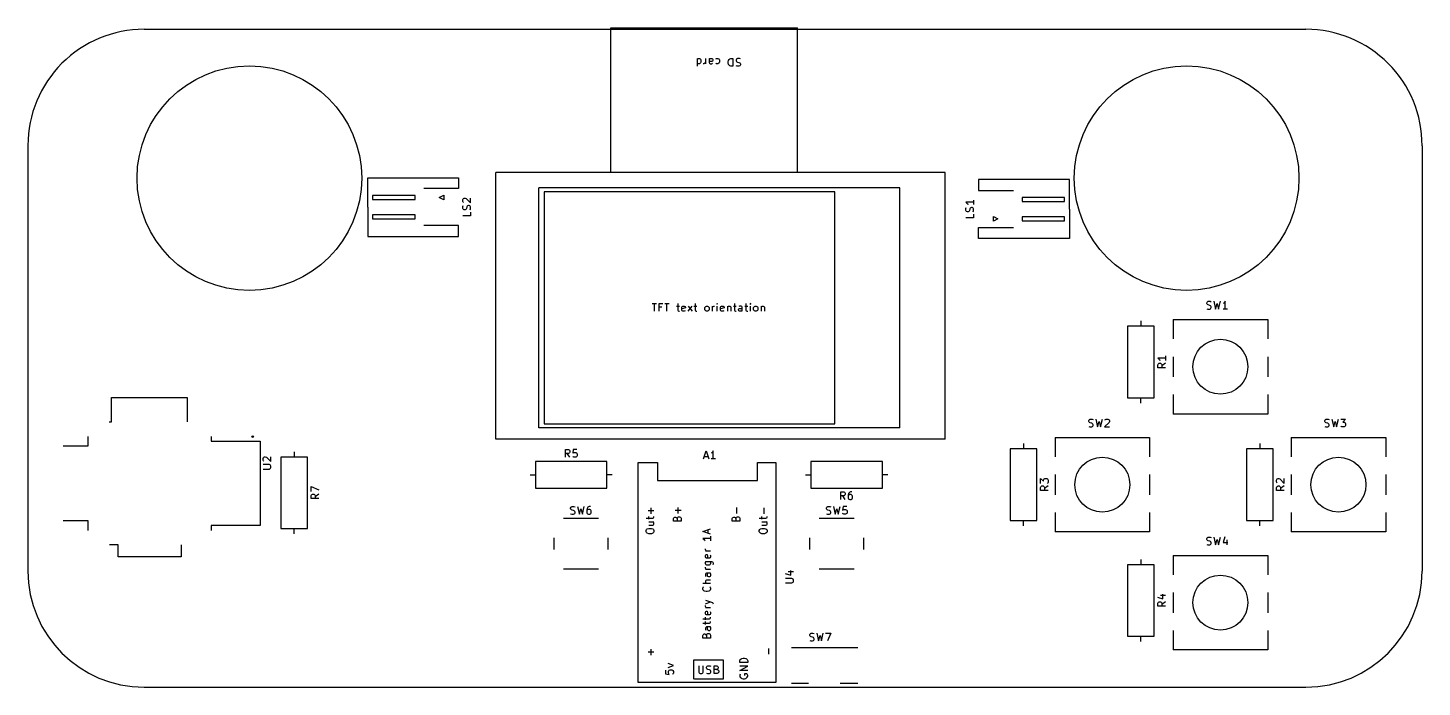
# Model space of a CAD drawing. Extents: x 62 to 242, y -142 to -57.
import ezdxf

# ---------------------------------------------------------------- set-up
doc = ezdxf.new("R2010")
doc.units = 0
doc.layers.add('BLACK', color=7, linetype='CONTINUOUS')

msp = doc.modelspace()

# ---------------------------------------------------------------- linework, layer by layer
at = {"layer": 'BLACK', "linetype": 'CONTINUOUS'}
for p, q in [((77.399975, -57.24), (227.399985, -57.24)), ((137.647, -57.052), (161.777, -57.052)), ((137.647, -75.72), (137.647, -57.052)), ((161.777, -75.72), (161.777, -57.052)), ((148.823094, -61.01518), (148.823094, -62.01518)), ((148.823094, -61.0628), (148.918332, -61.01518)), ((148.918332, -61.01518), (149.108808, -61.01518)), ((149.108808, -61.01518), (149.204046, -61.0628)), ((149.204046, -61.0628), (149.251665, -61.110419)), ((149.251665, -61.110419), (149.299284, -61.205657)), ((149.870713, -61.01518), (149.870713, -61.681847)), ((150.346904, -61.01518), (150.346904, -61.53899)), ((150.346904, -61.0628), (150.442142, -61.01518)), ((150.442142, -61.01518), (150.680237, -61.01518)), ((150.680237, -61.01518), (150.775475, -61.0628)), ((150.775475, -61.0628), (150.823094, -61.158038)), ((150.823094, -61.158038), (150.823094, -61.253276)), ((151.204047, -61.0628), (151.299285, -61.01518)), ((151.299285, -61.01518), (151.489761, -61.01518)), ((151.489761, -61.01518), (151.584999, -61.0628)), ((151.584999, -61.0628), (151.632618, -61.110419)), ((151.632618, -61.110419), (151.680237, -61.205657)), ((152.870714, -61.253276), (152.918333, -61.158038)), ((152.918333, -61.158038), (153.013571, -61.0628)), ((153.013571, -61.0628), (153.156428, -61.01518)), ((153.156428, -61.01518), (153.394523, -61.01518)), ((153.394523, -61.01518), (153.394523, -62.01518)), ((153.870714, -61.110419), (153.823095, -61.205657)), ((153.918333, -61.0628), (153.870714, -61.110419)), ((154.013571, -61.01518), (153.918333, -61.0628)), ((154.251666, -61.01518), (154.013571, -61.01518)), ((154.394523, -61.0628), (154.251666, -61.01518)), ((148.918332, -61.681847), (148.823094, -61.634228)), ((149.108808, -61.681847), (148.918332, -61.681847)), ((149.204046, -61.634228), (149.108808, -61.681847)), ((149.251665, -61.586609), (149.204046, -61.634228)), ((149.299284, -61.491371), (149.251665, -61.586609)), ((149.299284, -61.205657), (149.299284, -61.491371)), ((149.680237, -61.681847), (149.584999, -61.681847)), ((149.775475, -61.634228), (149.680237, -61.681847)), ((149.823094, -61.586609), (149.775475, -61.634228)), ((149.870713, -61.491371), (149.823094, -61.586609)), ((150.442142, -61.396133), (150.346904, -61.443752)), ((150.346904, -61.53899), (150.394523, -61.634228)), ((150.394523, -61.634228), (150.489761, -61.681847)), ((150.680237, -61.396133), (150.442142, -61.396133)), ((150.489761, -61.681847), (150.680237, -61.681847)), ((150.775475, -61.348514), (150.680237, -61.396133)), ((150.680237, -61.681847), (150.775475, -61.634228)), ((150.823094, -61.253276), (150.775475, -61.348514)), ((151.299285, -61.681847), (151.204047, -61.634228)), ((151.489761, -61.681847), (151.299285, -61.681847)), ((151.584999, -61.634228), (151.489761, -61.681847)), ((151.632618, -61.586609), (151.584999, -61.634228)), ((151.680237, -61.491371), (151.632618, -61.586609)), ((151.680237, -61.205657), (151.680237, -61.491371)), ((152.823095, -61.443752), (152.870714, -61.253276)), ((152.823095, -61.586609), (152.823095, -61.443752)), ((152.870714, -61.777085), (152.823095, -61.586609)), ((152.918333, -61.872323), (152.870714, -61.777085)), ((153.013571, -61.967561), (152.918333, -61.872323)), ((153.156428, -62.01518), (153.013571, -61.967561)), ((153.394523, -62.01518), (153.156428, -62.01518)), ((153.823095, -61.205657), (153.823095, -61.300895)), ((153.823095, -61.300895), (153.870714, -61.396133)), ((153.965952, -62.01518), (153.823095, -61.967561)), ((153.870714, -61.396133), (153.918333, -61.443752)), ((153.918333, -61.443752), (154.013571, -61.491371)), ((154.204047, -62.01518), (153.965952, -62.01518)), ((154.013571, -61.491371), (154.204047, -61.53899)), ((154.204047, -61.53899), (154.299285, -61.586609)), ((154.299285, -61.967561), (154.204047, -62.01518)), ((154.299285, -61.586609), (154.346904, -61.634228)), ((154.346904, -61.919942), (154.299285, -61.967561)), ((154.346904, -61.634228), (154.394523, -61.729466)), ((154.394523, -61.824704), (154.346904, -61.919942)), ((154.394523, -61.729466), (154.394523, -61.824704)), ((62.399973, -72.240003), (62.399973, -127.239998)), ((242.399973, -72.277582), (242.399973, -127.240053)), ((106.285, -76.41), (118.005, -76.41)), ((106.285, -80.22), (106.285, -76.41)), ((118.005, -76.41), (118.005, -77.83)), ((122.815, -110.22), (122.815, -75.72)), ((180.815, -75.72), (122.815, -75.72)), ((180.815, -110.22), (180.815, -75.72)), ((185.135, -76.66), (185.135, -78.08)), ((196.855, -76.66), (185.135, -76.66)), ((196.855, -80.47), (196.855, -76.66)), ((106.895, -78.72), (106.895, -79.22)), ((112.395, -78.72), (106.895, -78.72)), ((112.395, -79.22), (112.395, -78.72)), ((118.005, -77.83), (113.505, -77.83)), ((115.495, -78.97), (116.095, -78.67)), ((116.095, -79.27), (115.495, -78.97)), ((116.095, -78.67), (116.095, -79.27)), ((118.549819, -79.243809), (118.597438, -79.148571)), ((118.597438, -79.148571), (118.645057, -79.100952)), ((118.645057, -79.100952), (118.740295, -79.053333)), ((118.740295, -79.053333), (118.835533, -79.053333)), ((118.835533, -79.053333), (118.97839, -79.100952)), ((118.97839, -79.100952), (119.549819, -79.67238)), ((119.549819, -79.67238), (119.549819, -79.053333)), ((128.365, -108.72), (128.365, -77.72)), ((174.965, -77.72), (128.365, -77.72)), ((129.065, -78.22), (129.065, -108.22)), ((166.565, -78.22), (129.065, -78.22)), ((166.565, -108.22), (166.565, -78.22)), ((174.965, -108.72), (174.965, -77.72)), ((185.135, -78.08), (189.635, -78.08)), ((190.745, -78.97), (190.745, -79.47)), ((196.245, -78.97), (190.745, -78.97)), ((196.245, -79.47), (196.245, -78.97)), ((106.285, -80.22), (106.285, -84.03)), ((106.895, -79.22), (112.395, -79.22)), ((118.549819, -79.481904), (118.549819, -79.243809)), ((118.597438, -79.577142), (118.549819, -79.481904)), ((118.549819, -80.148571), (118.597438, -80.005714)), ((118.549819, -80.386666), (118.549819, -80.148571)), ((118.597438, -80.481904), (118.549819, -80.386666)), ((118.645057, -79.624761), (118.597438, -79.577142)), ((118.645057, -80.529523), (118.597438, -80.481904)), ((118.740295, -80.577142), (118.645057, -80.529523)), ((118.835533, -80.577142), (118.740295, -80.577142)), ((118.930771, -80.529523), (118.835533, -80.577142)), ((118.97839, -80.481904), (118.930771, -80.529523)), ((119.026009, -80.386666), (118.97839, -80.481904)), ((119.073628, -80.19619), (119.026009, -80.386666)), ((119.121247, -80.100952), (119.073628, -80.19619)), ((119.168866, -80.053333), (119.121247, -80.100952)), ((119.264104, -80.005714), (119.168866, -80.053333)), ((119.359342, -80.005714), (119.264104, -80.005714)), ((119.45458, -80.053333), (119.359342, -80.005714)), ((119.5022, -80.100952), (119.45458, -80.053333)), ((119.549819, -80.19619), (119.5022, -80.100952)), ((119.5022, -80.577142), (119.549819, -80.434285)), ((119.549819, -80.434285), (119.549819, -80.19619)), ((119.549819, -80.862857), (119.549819, -81.339047)), ((184.499819, -79.589047), (183.499819, -79.589047)), ((183.499819, -79.589047), (183.642676, -79.684285)), ((183.499819, -80.398571), (183.547438, -80.255714)), ((183.499819, -80.636666), (183.499819, -80.398571)), ((183.547438, -80.731904), (183.499819, -80.636666)), ((183.595057, -80.779523), (183.547438, -80.731904)), ((183.690295, -80.827142), (183.595057, -80.779523)), ((183.642676, -79.684285), (183.737914, -79.779523)), ((183.785533, -80.827142), (183.690295, -80.827142)), ((183.737914, -79.779523), (183.785533, -79.874761)), ((183.880771, -80.779523), (183.785533, -80.827142)), ((183.92839, -80.731904), (183.880771, -80.779523)), ((183.976009, -80.636666), (183.92839, -80.731904)), ((184.023628, -80.44619), (183.976009, -80.636666)), ((184.071247, -80.350952), (184.023628, -80.44619)), ((184.118866, -80.303333), (184.071247, -80.350952)), ((184.214104, -80.255714), (184.118866, -80.303333)), ((184.309342, -80.255714), (184.214104, -80.255714)), ((184.40458, -80.303333), (184.309342, -80.255714)), ((184.4522, -80.350952), (184.40458, -80.303333)), ((184.499819, -80.44619), (184.4522, -80.350952)), ((184.4522, -80.827142), (184.499819, -80.684285)), ((184.499819, -79.303333), (184.499819, -79.874761)), ((184.499819, -80.684285), (184.499819, -80.44619)), ((190.745, -79.47), (196.245, -79.47)), ((196.855, -80.47), (196.855, -84.28)), ((106.895, -81.22), (106.895, -81.72)), ((112.395, -81.22), (106.895, -81.22)), ((106.895, -81.72), (112.395, -81.72)), ((112.395, -81.72), (112.395, -81.22)), ((118.005, -82.61), (113.505, -82.61)), ((118.005, -84.03), (118.005, -82.61)), ((119.549819, -81.339047), (118.549819, -81.339047)), ((184.499819, -81.589047), (183.499819, -81.589047)), ((184.499819, -81.112857), (184.499819, -81.589047)), ((187.045, -81.42), (187.645, -81.72)), ((187.045, -82.02), (187.045, -81.42)), ((187.645, -81.72), (187.045, -82.02)), ((190.745, -81.47), (190.745, -81.97)), ((196.245, -81.47), (190.745, -81.47)), ((190.745, -81.97), (196.245, -81.97)), ((196.245, -81.97), (196.245, -81.47)), ((106.285, -84.03), (118.005, -84.03)), ((185.135, -82.86), (189.635, -82.86)), ((185.135, -84.28), (185.135, -82.86)), ((196.855, -84.28), (185.135, -84.28)), ((143.005475, -92.674819), (143.576903, -92.674819)), ((143.291189, -93.674819), (143.291189, -92.674819)), ((143.910237, -93.674819), (143.910237, -92.674819)), ((143.910237, -92.674819), (144.386427, -92.674819)), ((144.24357, -93.151009), (143.910237, -93.151009)), ((144.624523, -92.674819), (145.195951, -92.674819)), ((144.910237, -93.674819), (144.910237, -92.674819)), ((146.148333, -93.008152), (146.529285, -93.008152)), ((146.29119, -92.674819), (146.29119, -93.531961)), ((146.29119, -93.531961), (146.338809, -93.6272)), ((146.815, -93.151009), (146.862619, -93.055771)), ((146.815, -93.531961), (146.815, -93.151009)), ((147.29119, -93.246247), (146.815, -93.341485)), ((146.862619, -93.6272), (146.815, -93.531961)), ((146.862619, -93.055771), (146.957857, -93.008152)), ((146.957857, -93.008152), (147.148333, -93.008152)), ((147.148333, -93.008152), (147.243571, -93.055771)), ((147.243571, -93.055771), (147.29119, -93.151009)), ((147.29119, -93.151009), (147.29119, -93.246247)), ((147.624524, -93.674819), (148.148333, -93.008152)), ((147.624524, -93.008152), (148.148333, -93.674819)), ((148.386429, -93.008152), (148.767381, -93.008152)), ((148.529286, -92.674819), (148.529286, -93.531961)), ((148.529286, -93.531961), (148.576905, -93.6272)), ((149.815001, -93.198628), (149.86262, -93.10339)), ((149.815001, -93.484342), (149.815001, -93.198628)), ((149.86262, -93.57958), (149.815001, -93.484342)), ((149.86262, -93.10339), (149.910239, -93.055771)), ((149.910239, -93.6272), (149.86262, -93.57958)), ((149.910239, -93.055771), (150.005477, -93.008152)), ((150.005477, -93.008152), (150.148334, -93.008152)), ((150.148334, -93.008152), (150.243572, -93.055771)), ((150.243572, -93.055771), (150.291191, -93.10339)), ((150.291191, -93.57958), (150.243572, -93.6272)), ((150.291191, -93.10339), (150.33881, -93.198628)), ((150.33881, -93.484342), (150.291191, -93.57958)), ((150.33881, -93.198628), (150.33881, -93.484342)), ((150.767382, -93.674819), (150.767382, -93.008152)), ((150.767382, -93.198628), (150.815001, -93.10339)), ((150.815001, -93.10339), (150.86262, -93.055771)), ((150.86262, -93.055771), (150.957858, -93.008152)), ((150.957858, -93.008152), (151.053096, -93.008152)), ((151.38643, -92.674819), (151.338811, -92.722438)), ((151.338811, -92.722438), (151.38643, -92.770057)), ((151.434049, -92.722438), (151.38643, -92.674819)), ((151.38643, -92.674819), (151.38643, -92.770057)), ((151.38643, -92.770057), (151.434049, -92.722438)), ((151.38643, -93.674819), (151.38643, -93.008152)), ((151.815001, -93.151009), (151.86262, -93.055771)), ((151.815001, -93.531961), (151.815001, -93.151009)), ((152.291191, -93.246247), (151.815001, -93.341485)), ((151.86262, -93.6272), (151.815001, -93.531961)), ((151.86262, -93.055771), (151.957858, -93.008152)), ((151.957858, -93.008152), (152.148334, -93.008152)), ((152.148334, -93.008152), (152.243572, -93.055771)), ((152.243572, -93.055771), (152.291191, -93.151009)), ((152.291191, -93.151009), (152.291191, -93.246247)), ((152.719763, -93.008152), (152.719763, -93.674819)), ((152.719763, -93.10339), (152.767382, -93.055771)), ((152.767382, -93.055771), (152.86262, -93.008152)), ((152.86262, -93.008152), (153.005477, -93.008152)), ((153.005477, -93.008152), (153.100715, -93.055771)), ((153.100715, -93.055771), (153.148334, -93.151009)), ((153.148334, -93.151009), (153.148334, -93.674819)), ((153.481668, -93.008152), (153.86262, -93.008152)), ((153.624525, -92.674819), (153.624525, -93.531961)), ((153.624525, -93.531961), (153.672144, -93.6272)), ((154.148335, -93.436723), (154.195954, -93.341485)), ((154.148335, -93.531961), (154.148335, -93.436723)), ((154.195954, -93.6272), (154.148335, -93.531961)), ((154.291192, -93.008152), (154.195954, -93.055771)), ((154.195954, -93.341485), (154.291192, -93.293866)), ((154.481668, -93.008152), (154.291192, -93.008152)), ((154.291192, -93.293866), (154.529287, -93.293866)), ((154.576906, -93.055771), (154.481668, -93.008152)), ((154.529287, -93.293866), (154.624525, -93.246247)), ((154.624525, -93.151009), (154.576906, -93.055771)), ((154.624525, -93.674819), (154.624525, -93.151009)), ((154.957859, -93.008152), (155.338811, -93.008152)), ((155.100716, -92.674819), (155.100716, -93.531961)), ((155.100716, -93.531961), (155.148335, -93.6272)), ((155.672145, -92.674819), (155.624526, -92.722438)), ((155.624526, -92.722438), (155.672145, -92.770057)), ((155.719764, -92.722438), (155.672145, -92.674819)), ((155.672145, -92.674819), (155.672145, -92.770057)), ((155.672145, -92.770057), (155.719764, -92.722438)), ((155.672145, -93.674819), (155.672145, -93.008152)), ((156.100716, -93.198628), (156.148335, -93.10339)), ((156.100716, -93.484342), (156.100716, -93.198628)), ((156.148335, -93.57958), (156.100716, -93.484342)), ((156.148335, -93.10339), (156.195954, -93.055771)), ((156.195954, -93.6272), (156.148335, -93.57958)), ((156.195954, -93.055771), (156.291192, -93.008152)), ((156.291192, -93.008152), (156.434049, -93.008152)), ((156.434049, -93.008152), (156.529287, -93.055771)), ((156.529287, -93.055771), (156.576906, -93.10339)), ((156.576906, -93.57958), (156.529287, -93.6272)), ((156.576906, -93.10339), (156.624525, -93.198628)), ((156.624525, -93.484342), (156.576906, -93.57958)), ((156.624525, -93.198628), (156.624525, -93.484342)), ((157.053097, -93.008152), (157.053097, -93.674819)), ((157.053097, -93.10339), (157.100716, -93.055771)), ((157.100716, -93.055771), (157.195954, -93.008152)), ((157.195954, -93.008152), (157.338811, -93.008152)), ((157.338811, -93.008152), (157.434049, -93.055771)), ((157.434049, -93.055771), (157.481668, -93.151009)), ((157.481668, -93.151009), (157.481668, -93.674819)), ((214.601667, -92.575295), (214.649286, -92.480057)), ((214.601667, -92.670533), (214.601667, -92.575295)), ((214.649286, -92.765771), (214.601667, -92.670533)), ((214.601667, -93.3372), (214.744524, -93.384819)), ((214.649286, -92.480057), (214.696905, -92.432438)), ((214.696905, -92.81339), (214.649286, -92.765771)), ((214.696905, -92.432438), (214.792143, -92.384819)), ((214.792143, -92.861009), (214.696905, -92.81339)), ((214.744524, -93.384819), (214.982619, -93.384819)), ((214.792143, -92.384819), (215.030238, -92.384819)), ((214.982619, -92.908628), (214.792143, -92.861009)), ((215.077857, -92.956247), (214.982619, -92.908628)), ((214.982619, -93.384819), (215.077857, -93.3372)), ((215.030238, -92.384819), (215.173095, -92.432438)), ((215.125476, -93.003866), (215.077857, -92.956247)), ((215.077857, -93.3372), (215.125476, -93.28958)), ((215.173095, -93.099104), (215.125476, -93.003866)), ((215.125476, -93.28958), (215.173095, -93.194342)), ((215.173095, -93.194342), (215.173095, -93.099104)), ((215.506429, -92.384819), (215.744524, -93.384819)), ((215.744524, -93.384819), (215.935, -92.670533)), ((215.935, -92.670533), (216.125476, -93.384819)), ((216.125476, -93.384819), (216.363572, -92.384819)), ((216.792143, -92.622914), (216.696905, -92.670533)), ((217.268333, -93.384819), (216.696905, -93.384819)), ((216.887381, -92.527676), (216.792143, -92.622914)), ((216.982619, -92.384819), (216.887381, -92.527676)), ((216.982619, -93.384819), (216.982619, -92.384819)), ((146.338809, -93.6272), (146.434047, -93.674819)), ((146.434047, -93.674819), (146.529285, -93.674819)), ((146.957857, -93.674819), (146.862619, -93.6272)), ((147.148333, -93.674819), (146.957857, -93.674819)), ((147.243571, -93.6272), (147.148333, -93.674819)), ((148.576905, -93.6272), (148.672143, -93.674819)), ((148.672143, -93.674819), (148.767381, -93.674819)), ((150.005477, -93.674819), (149.910239, -93.6272)), ((150.148334, -93.674819), (150.005477, -93.674819)), ((150.243572, -93.6272), (150.148334, -93.674819)), ((151.957858, -93.674819), (151.86262, -93.6272)), ((152.148334, -93.674819), (151.957858, -93.674819)), ((152.243572, -93.6272), (152.148334, -93.674819)), ((153.672144, -93.6272), (153.767382, -93.674819)), ((153.767382, -93.674819), (153.86262, -93.674819)), ((154.291192, -93.674819), (154.195954, -93.6272)), ((154.529287, -93.674819), (154.291192, -93.674819)), ((154.624525, -93.6272), (154.529287, -93.674819)), ((155.148335, -93.6272), (155.243573, -93.674819)), ((155.243573, -93.674819), (155.338811, -93.674819)), ((156.291192, -93.674819), (156.195954, -93.6272)), ((156.434049, -93.674819), (156.291192, -93.674819)), ((156.529287, -93.6272), (156.434049, -93.674819)), ((206.095, -94.92), (206.095, -95.61)), ((210.245, -94.73), (210.245, -97.24)), ((210.245, -94.73), (222.465, -94.73)), ((222.465, -94.73), (222.465, -97.24)), ((204.375, -95.61), (204.375, -104.85)), ((207.815, -95.61), (204.375, -95.61)), ((207.815, -104.85), (207.815, -95.61)), ((209.269819, -99.729999), (208.269819, -99.729999)), ((208.269819, -99.729999), (208.412676, -99.825237)), ((208.269819, -100.587142), (208.317438, -100.491904)), ((208.269819, -100.968094), (208.269819, -100.587142)), ((208.317438, -100.491904), (208.365057, -100.444285)), ((208.365057, -100.444285), (208.460295, -100.396666)), ((208.412676, -99.825237), (208.507914, -99.920475)), ((208.460295, -100.396666), (208.603152, -100.396666)), ((208.507914, -99.920475), (208.555533, -100.015713)), ((208.603152, -100.396666), (208.69839, -100.444285)), ((208.69839, -100.444285), (208.746009, -100.491904)), ((208.746009, -100.491904), (208.793628, -100.587142)), ((209.269819, -100.396666), (208.793628, -100.729999)), ((208.793628, -100.587142), (208.793628, -100.968094)), ((209.269819, -99.444285), (209.269819, -100.015713)), ((210.245, -99.54), (210.245, -102.14)), ((222.465, -99.54), (222.465, -102.14)), ((209.269819, -100.968094), (208.269819, -100.968094)), ((73.175, -104.82), (82.975, -104.82)), ((73.175, -107.97), (73.175, -104.82)), ((82.975, -104.82), (82.975, -107.97)), ((204.375, -104.85), (207.815, -104.85)), ((206.095, -105.54), (206.095, -104.85)), ((210.245, -104.44), (210.245, -106.95)), ((222.465, -104.44), (222.465, -106.95)), ((72.905, -107.97), (73.175, -107.97)), ((199.361667, -107.815295), (199.409286, -107.720057)), ((199.361667, -107.910533), (199.361667, -107.815295)), ((199.409286, -108.005771), (199.361667, -107.910533)), ((199.409286, -107.720057), (199.456905, -107.672438)), ((199.456905, -107.672438), (199.552143, -107.624819)), ((199.552143, -107.624819), (199.790238, -107.624819)), ((199.790238, -107.624819), (199.933095, -107.672438)), ((200.266429, -107.624819), (200.504524, -108.624819)), ((200.504524, -108.624819), (200.695, -107.910533)), ((200.695, -107.910533), (200.885476, -108.624819)), ((200.885476, -108.624819), (201.123572, -107.624819)), ((201.456905, -107.720057), (201.504524, -107.672438)), ((201.504524, -107.672438), (201.599762, -107.624819)), ((201.599762, -107.624819), (201.837857, -107.624819)), ((201.837857, -107.624819), (201.933095, -107.672438)), ((201.933095, -107.672438), (201.980714, -107.720057)), ((201.980714, -107.720057), (202.028333, -107.815295)), ((202.028333, -107.910533), (201.980714, -108.05339)), ((202.028333, -107.815295), (202.028333, -107.910533)), ((222.465, -106.95), (210.245, -106.95)), ((229.841667, -107.815295), (229.889286, -107.720057)), ((229.841667, -107.910533), (229.841667, -107.815295)), ((229.889286, -108.005771), (229.841667, -107.910533)), ((229.889286, -107.720057), (229.936905, -107.672438)), ((229.936905, -107.672438), (230.032143, -107.624819)), ((230.032143, -107.624819), (230.270238, -107.624819)), ((230.270238, -107.624819), (230.413095, -107.672438)), ((230.746429, -107.624819), (230.984524, -108.624819)), ((230.984524, -108.624819), (231.175, -107.910533)), ((231.175, -107.910533), (231.365476, -108.624819)), ((231.365476, -108.624819), (231.603572, -107.624819)), ((231.889286, -107.624819), (232.508333, -107.624819)), ((232.508333, -107.624819), (232.175, -108.005771)), ((174.965, -108.72), (128.365, -108.72)), ((129.065, -108.22), (166.565, -108.22)), ((199.361667, -108.5772), (199.504524, -108.624819)), ((199.456905, -108.05339), (199.409286, -108.005771)), ((199.552143, -108.101009), (199.456905, -108.05339)), ((199.504524, -108.624819), (199.742619, -108.624819)), ((199.742619, -108.148628), (199.552143, -108.101009)), ((199.837857, -108.196247), (199.742619, -108.148628)), ((199.742619, -108.624819), (199.837857, -108.5772)), ((199.885476, -108.243866), (199.837857, -108.196247)), ((199.837857, -108.5772), (199.885476, -108.52958)), ((199.933095, -108.339104), (199.885476, -108.243866)), ((199.885476, -108.52958), (199.933095, -108.434342)), ((199.933095, -108.434342), (199.933095, -108.339104)), ((201.980714, -108.05339), (201.409286, -108.624819)), ((201.409286, -108.624819), (202.028333, -108.624819)), ((229.841667, -108.5772), (229.984524, -108.624819)), ((229.936905, -108.05339), (229.889286, -108.005771)), ((230.032143, -108.101009), (229.936905, -108.05339)), ((229.984524, -108.624819), (230.222619, -108.624819)), ((230.222619, -108.148628), (230.032143, -108.101009)), ((230.317857, -108.196247), (230.222619, -108.148628)), ((230.222619, -108.624819), (230.317857, -108.5772)), ((230.365476, -108.243866), (230.317857, -108.196247)), ((230.317857, -108.5772), (230.365476, -108.52958)), ((230.413095, -108.339104), (230.365476, -108.243866)), ((230.365476, -108.52958), (230.413095, -108.434342)), ((230.413095, -108.434342), (230.413095, -108.339104)), ((231.936905, -108.5772), (231.889286, -108.52958)), ((232.032143, -108.624819), (231.936905, -108.5772)), ((232.317857, -108.624819), (232.032143, -108.624819)), ((232.175, -108.005771), (232.317857, -108.005771)), ((232.317857, -108.005771), (232.413095, -108.05339)), ((232.413095, -108.5772), (232.317857, -108.624819)), ((232.413095, -108.05339), (232.460714, -108.101009)), ((232.460714, -108.52958), (232.413095, -108.5772)), ((232.460714, -108.101009), (232.508333, -108.196247)), ((232.508333, -108.434342), (232.460714, -108.52958)), ((232.508333, -108.196247), (232.508333, -108.434342)), ((66.975, -111.07), (70.175, -111.07)), ((70.175, -111.07), (70.175, -109.85)), ((86.075, -109.85), (86.075, -110.47)), ((86.075, -110.47), (92.375, -110.47)), ((92.375, -110.47), (92.375, -121.37)), ((180.815, -110.22), (122.815, -110.22)), ((131.796905, -112.544819), (131.796905, -111.544819)), ((131.796905, -111.544819), (132.177857, -111.544819)), ((132.177857, -111.544819), (132.273095, -111.592438)), ((132.273095, -111.592438), (132.320714, -111.640057)), ((132.796905, -111.544819), (132.749286, -112.021009)), ((133.273095, -111.544819), (132.796905, -111.544819)), ((189.235, -111.46), (189.235, -120.7)), ((192.675, -111.46), (189.235, -111.46)), ((190.955, -110.77), (190.955, -111.46)), ((192.675, -120.7), (192.675, -111.46)), ((195.005, -109.97), (195.005, -112.48)), ((195.005, -109.97), (207.225, -109.97)), ((207.225, -109.97), (207.225, -112.48)), ((219.715, -111.46), (219.715, -120.7)), ((223.155, -111.46), (219.715, -111.46)), ((221.435, -110.77), (221.435, -111.46)), ((223.155, -120.7), (223.155, -111.46)), ((225.485, -109.97), (225.485, -112.48)), ((225.485, -109.97), (237.705, -109.97)), ((237.705, -109.97), (237.705, -112.48)), ((92.764819, -112.675952), (92.812438, -112.580714)), ((92.764819, -112.914047), (92.764819, -112.675952)), ((92.812438, -113.009285), (92.764819, -112.914047)), ((92.812438, -112.580714), (92.860057, -112.533095)), ((92.860057, -113.056904), (92.812438, -113.009285)), ((92.860057, -112.533095), (92.955295, -112.485476)), ((92.955295, -112.485476), (93.050533, -112.485476)), ((93.050533, -112.485476), (93.19339, -112.533095)), ((93.19339, -112.533095), (93.764819, -113.104523)), ((93.764819, -113.104523), (93.764819, -112.485476)), ((95.075, -112.52), (95.075, -121.76)), ((98.515, -112.52), (95.075, -112.52)), ((96.795, -111.83), (96.795, -112.52)), ((98.515, -121.76), (98.515, -112.52)), ((127.915, -113.09), (127.915, -116.53)), ((137.155, -113.09), (127.915, -113.09)), ((132.177857, -112.068628), (131.796905, -112.068628)), ((132.368333, -112.544819), (132.035, -112.068628)), ((132.273095, -112.021009), (132.177857, -112.068628)), ((132.320714, -111.97339), (132.273095, -112.021009)), ((132.320714, -111.640057), (132.368333, -111.735295)), ((132.368333, -111.878152), (132.320714, -111.97339)), ((132.368333, -111.735295), (132.368333, -111.878152)), ((132.749286, -112.021009), (132.796905, -111.97339)), ((132.796905, -112.4972), (132.749286, -112.44958)), ((132.796905, -111.97339), (132.892143, -111.925771)), ((132.892143, -112.544819), (132.796905, -112.4972)), ((132.892143, -111.925771), (133.130238, -111.925771)), ((133.130238, -112.544819), (132.892143, -112.544819)), ((133.130238, -111.925771), (133.225476, -111.97339)), ((133.225476, -112.4972), (133.130238, -112.544819)), ((133.225476, -111.97339), (133.273095, -112.021009)), ((133.273095, -112.44958), (133.225476, -112.4972)), ((133.273095, -112.021009), (133.320714, -112.116247)), ((133.320714, -112.354342), (133.273095, -112.44958)), ((133.320714, -112.116247), (133.320714, -112.354342)), ((137.155, -116.53), (137.155, -113.09)), ((141.175, -113.22), (143.675, -113.22)), ((141.175, -115.32), (141.175, -113.22)), ((143.675, -113.22), (143.675, -115.52)), ((149.642976, -112.724819), (149.976309, -111.724819)), ((149.738214, -112.439104), (150.214404, -112.439104)), ((149.976309, -111.724819), (150.309642, -112.724819)), ((150.690595, -111.962914), (150.595357, -112.010533)), ((151.166785, -112.724819), (150.595357, -112.724819)), ((150.785833, -111.867676), (150.690595, -111.962914)), ((150.881071, -111.724819), (150.785833, -111.867676)), ((150.881071, -112.724819), (150.881071, -111.724819)), ((156.575, -113.22), (156.875, -113.22)), ((156.575, -115.32), (156.575, -113.22)), ((156.875, -113.22), (158.975, -113.22)), ((158.975, -113.22), (158.975, -141.62)), ((163.475, -113.09), (163.475, -116.53)), ((172.715, -113.09), (163.475, -113.09)), ((172.715, -116.53), (172.715, -113.09)), ((93.574342, -113.485476), (92.764819, -113.485476)), ((92.764819, -114.056904), (93.574342, -114.056904)), ((93.66958, -113.533095), (93.574342, -113.485476)), ((93.574342, -114.056904), (93.66958, -114.009285)), ((93.7172, -113.580714), (93.66958, -113.533095)), ((93.66958, -114.009285), (93.7172, -113.961666)), ((93.764819, -113.675952), (93.7172, -113.580714)), ((93.7172, -113.961666), (93.764819, -113.866428)), ((93.764819, -113.866428), (93.764819, -113.675952)), ((127.225, -114.81), (127.915, -114.81)), ((137.845, -114.81), (137.155, -114.81)), ((162.785, -114.81), (163.475, -114.81)), ((173.405, -114.81), (172.715, -114.81)), ((195.005, -114.78), (195.005, -117.38)), ((207.225, -114.78), (207.225, -117.38)), ((225.485, -114.78), (225.485, -117.38)), ((237.705, -114.78), (237.705, -117.38)), ((98.969819, -116.973332), (98.969819, -116.306666)), ((98.969819, -116.306666), (99.969819, -116.735237)), ((127.915, -116.53), (137.155, -116.53)), ((141.175, -141.62), (141.175, -115.32)), ((143.675, -115.52), (156.575, -115.52)), ((156.575, -115.52), (156.575, -115.22)), ((163.475, -116.53), (172.715, -116.53)), ((167.356905, -117.984819), (167.356905, -116.984819)), ((167.356905, -116.984819), (167.737857, -116.984819)), ((167.737857, -116.984819), (167.833095, -117.032438)), ((168.595, -116.984819), (168.499762, -117.032438)), ((168.785476, -116.984819), (168.595, -116.984819)), ((193.129819, -115.913332), (193.129819, -115.294285)), ((193.129819, -115.294285), (193.510771, -115.627618)), ((193.129819, -116.437142), (193.177438, -116.341904)), ((193.129819, -116.818094), (193.129819, -116.437142)), ((194.129819, -116.818094), (193.129819, -116.818094)), ((193.177438, -116.341904), (193.225057, -116.294285)), ((193.225057, -116.294285), (193.320295, -116.246666)), ((193.320295, -116.246666), (193.463152, -116.246666)), ((193.463152, -116.246666), (193.55839, -116.294285)), ((193.510771, -115.484761), (193.55839, -115.389523)), ((193.510771, -115.627618), (193.510771, -115.484761)), ((193.55839, -115.389523), (193.606009, -115.341904)), ((193.55839, -116.294285), (193.606009, -116.341904)), ((193.606009, -115.341904), (193.701247, -115.294285)), ((193.606009, -116.341904), (193.653628, -116.437142)), ((194.129819, -116.246666), (193.653628, -116.579999)), ((193.653628, -116.437142), (193.653628, -116.818094)), ((193.701247, -115.294285), (193.939342, -115.294285)), ((193.939342, -115.294285), (194.03458, -115.341904)), ((194.03458, -115.341904), (194.0822, -115.389523)), ((194.0822, -115.865713), (194.03458, -115.913332)), ((194.0822, -115.389523), (194.129819, -115.484761)), ((194.129819, -115.770475), (194.0822, -115.865713)), ((194.129819, -115.484761), (194.129819, -115.770475)), ((223.609819, -115.484761), (223.657438, -115.389523)), ((223.609819, -115.722856), (223.609819, -115.484761)), ((223.657438, -115.818094), (223.609819, -115.722856)), ((223.609819, -116.437142), (223.657438, -116.341904)), ((223.609819, -116.818094), (223.609819, -116.437142)), ((224.609819, -116.818094), (223.609819, -116.818094)), ((223.657438, -115.389523), (223.705057, -115.341904)), ((223.705057, -115.865713), (223.657438, -115.818094)), ((223.657438, -116.341904), (223.705057, -116.294285)), ((223.705057, -115.341904), (223.800295, -115.294285)), ((223.705057, -116.294285), (223.800295, -116.246666)), ((223.800295, -115.294285), (223.895533, -115.294285)), ((223.800295, -116.246666), (223.943152, -116.246666)), ((223.895533, -115.294285), (224.03839, -115.341904)), ((223.943152, -116.246666), (224.03839, -116.294285)), ((224.03839, -115.341904), (224.609819, -115.913332)), ((224.03839, -116.294285), (224.086009, -116.341904)), ((224.086009, -116.341904), (224.133628, -116.437142)), ((224.609819, -116.246666), (224.133628, -116.579999)), ((224.133628, -116.437142), (224.133628, -116.818094)), ((224.609819, -115.913332), (224.609819, -115.294285)), ((98.969819, -117.497142), (99.017438, -117.401904)), ((98.969819, -117.878094), (98.969819, -117.497142)), ((99.969819, -117.878094), (98.969819, -117.878094)), ((99.017438, -117.401904), (99.065057, -117.354285)), ((99.065057, -117.354285), (99.160295, -117.306666)), ((99.160295, -117.306666), (99.303152, -117.306666)), ((99.303152, -117.306666), (99.39839, -117.354285)), ((99.39839, -117.354285), (99.446009, -117.401904)), ((99.446009, -117.401904), (99.493628, -117.497142)), ((99.969819, -117.306666), (99.493628, -117.639999)), ((99.493628, -117.497142), (99.493628, -117.878094)), ((167.737857, -117.508628), (167.356905, -117.508628)), ((167.928333, -117.984819), (167.595, -117.508628)), ((167.833095, -117.461009), (167.737857, -117.508628)), ((167.833095, -117.032438), (167.880714, -117.080057)), ((167.880714, -117.41339), (167.833095, -117.461009)), ((167.880714, -117.080057), (167.928333, -117.175295)), ((167.928333, -117.318152), (167.880714, -117.41339)), ((167.928333, -117.175295), (167.928333, -117.318152)), ((168.356905, -117.222914), (168.309286, -117.41339)), ((168.309286, -117.41339), (168.309286, -117.794342)), ((168.356905, -117.461009), (168.309286, -117.556247)), ((168.309286, -117.794342), (168.356905, -117.88958)), ((168.452143, -117.080057), (168.356905, -117.222914)), ((168.404524, -117.41339), (168.356905, -117.461009)), ((168.356905, -117.88958), (168.404524, -117.9372)), ((168.499762, -117.365771), (168.404524, -117.41339)), ((168.404524, -117.9372), (168.499762, -117.984819)), ((168.499762, -117.032438), (168.452143, -117.080057)), ((168.690238, -117.365771), (168.499762, -117.365771)), ((168.499762, -117.984819), (168.690238, -117.984819)), ((168.785476, -117.41339), (168.690238, -117.365771)), ((168.690238, -117.984819), (168.785476, -117.9372)), ((168.833095, -117.461009), (168.785476, -117.41339)), ((168.785476, -117.9372), (168.833095, -117.88958)), ((168.880714, -117.556247), (168.833095, -117.461009)), ((168.833095, -117.88958), (168.880714, -117.794342)), ((168.880714, -117.794342), (168.880714, -117.556247)), ((136.055, -120.45), (131.555, -120.45)), ((132.471667, -119.095295), (132.519286, -119.000057)), ((132.471667, -119.190533), (132.471667, -119.095295)), ((132.519286, -119.285771), (132.471667, -119.190533)), ((132.471667, -119.8572), (132.614524, -119.904819)), ((132.519286, -119.000057), (132.566905, -118.952438)), ((132.566905, -119.33339), (132.519286, -119.285771)), ((132.566905, -118.952438), (132.662143, -118.904819)), ((132.662143, -119.381009), (132.566905, -119.33339)), ((132.614524, -119.904819), (132.852619, -119.904819)), ((132.662143, -118.904819), (132.900238, -118.904819)), ((132.852619, -119.428628), (132.662143, -119.381009)), ((132.947857, -119.476247), (132.852619, -119.428628)), ((132.852619, -119.904819), (132.947857, -119.8572)), ((132.900238, -118.904819), (133.043095, -118.952438)), ((132.995476, -119.523866), (132.947857, -119.476247)), ((132.947857, -119.8572), (132.995476, -119.80958)), ((133.043095, -119.619104), (132.995476, -119.523866)), ((132.995476, -119.80958), (133.043095, -119.714342)), ((133.043095, -119.714342), (133.043095, -119.619104)), ((133.376429, -118.904819), (133.614524, -119.904819)), ((133.614524, -119.904819), (133.805, -119.190533)), ((133.805, -119.190533), (133.995476, -119.904819)), ((133.995476, -119.904819), (134.233572, -118.904819)), ((134.614524, -119.142914), (134.566905, -119.33339)), ((134.566905, -119.33339), (134.566905, -119.714342)), ((134.614524, -119.381009), (134.566905, -119.476247)), ((134.566905, -119.714342), (134.614524, -119.80958)), ((134.709762, -119.000057), (134.614524, -119.142914)), ((134.662143, -119.33339), (134.614524, -119.381009)), ((134.614524, -119.80958), (134.662143, -119.8572)), ((134.757381, -119.285771), (134.662143, -119.33339)), ((134.662143, -119.8572), (134.757381, -119.904819)), ((134.757381, -118.952438), (134.709762, -119.000057)), ((134.852619, -118.904819), (134.757381, -118.952438)), ((134.947857, -119.285771), (134.757381, -119.285771)), ((134.757381, -119.904819), (134.947857, -119.904819)), ((135.043095, -118.904819), (134.852619, -118.904819)), ((135.043095, -119.33339), (134.947857, -119.285771)), ((134.947857, -119.904819), (135.043095, -119.8572)), ((135.090714, -119.381009), (135.043095, -119.33339)), ((135.043095, -119.8572), (135.090714, -119.80958)), ((135.138333, -119.476247), (135.090714, -119.381009)), ((135.090714, -119.80958), (135.138333, -119.714342)), ((135.138333, -119.714342), (135.138333, -119.476247)), ((142.229819, -120.410475), (143.086961, -120.410475)), ((143.229819, -119.458094), (142.467914, -119.458094)), ((142.563152, -120.553332), (142.563152, -120.17238)), ((142.848866, -119.839046), (142.848866, -119.077142)), ((143.086961, -120.410475), (143.1822, -120.362856)), ((143.1822, -120.362856), (143.229819, -120.267618)), ((143.229819, -120.267618), (143.229819, -120.17238)), ((145.729819, -120.467618), (145.777438, -120.37238)), ((145.729819, -120.800951), (145.729819, -120.467618)), ((145.777438, -120.37238), (145.825057, -120.324761)), ((145.825057, -120.324761), (145.920295, -120.277142)), ((145.920295, -120.277142), (146.015533, -120.277142)), ((146.729819, -119.419999), (145.967914, -119.419999)), ((146.015533, -120.277142), (146.110771, -120.324761)), ((146.110771, -120.324761), (146.15839, -120.37238)), ((146.15839, -120.37238), (146.206009, -120.467618)), ((146.206009, -120.467618), (146.253628, -120.324761)), ((146.206009, -120.467618), (146.206009, -120.800951)), ((146.253628, -120.324761), (146.301247, -120.277142)), ((146.301247, -120.277142), (146.396485, -120.229523)), ((146.348866, -119.800951), (146.348866, -119.039047)), ((146.396485, -120.229523), (146.539342, -120.229523)), ((146.539342, -120.229523), (146.63458, -120.277142)), ((146.63458, -120.277142), (146.6822, -120.324761)), ((146.6822, -120.324761), (146.729819, -120.419999)), ((146.729819, -120.419999), (146.729819, -120.800951)), ((153.329819, -120.467618), (153.377438, -120.37238)), ((153.329819, -120.800951), (153.329819, -120.467618)), ((153.377438, -120.37238), (153.425057, -120.324761)), ((153.425057, -120.324761), (153.520295, -120.277142)), ((153.520295, -120.277142), (153.615533, -120.277142)), ((153.615533, -120.277142), (153.710771, -120.324761)), ((153.710771, -120.324761), (153.75839, -120.37238)), ((153.75839, -120.37238), (153.806009, -120.467618)), ((153.806009, -120.467618), (153.853628, -120.324761)), ((153.806009, -120.467618), (153.806009, -120.800951)), ((153.853628, -120.324761), (153.901247, -120.277142)), ((153.901247, -120.277142), (153.996485, -120.229523)), ((153.948866, -119.800951), (153.948866, -119.039047)), ((153.996485, -120.229523), (154.139342, -120.229523)), ((154.139342, -120.229523), (154.23458, -120.277142)), ((154.23458, -120.277142), (154.2822, -120.324761)), ((154.2822, -120.324761), (154.329819, -120.419999)), ((154.329819, -120.419999), (154.329819, -120.800951)), ((156.829819, -120.410475), (157.686961, -120.410475)), ((157.163152, -120.553332), (157.163152, -120.17238)), ((157.448866, -119.839046), (157.448866, -119.077142)), ((157.686961, -120.410475), (157.7822, -120.362856)), ((157.7822, -120.362856), (157.829819, -120.267618)), ((157.829819, -120.267618), (157.829819, -120.17238)), ((169.075, -120.45), (164.575, -120.45)), ((165.491667, -119.095295), (165.539286, -119.000057)), ((165.491667, -119.190533), (165.491667, -119.095295)), ((165.539286, -119.285771), (165.491667, -119.190533)), ((165.491667, -119.8572), (165.634524, -119.904819)), ((165.539286, -119.000057), (165.586905, -118.952438)), ((165.586905, -119.33339), (165.539286, -119.285771)), ((165.586905, -118.952438), (165.682143, -118.904819)), ((165.682143, -119.381009), (165.586905, -119.33339)), ((165.634524, -119.904819), (165.872619, -119.904819)), ((165.682143, -118.904819), (165.920238, -118.904819)), ((165.872619, -119.428628), (165.682143, -119.381009)), ((165.967857, -119.476247), (165.872619, -119.428628)), ((165.872619, -119.904819), (165.967857, -119.8572)), ((165.920238, -118.904819), (166.063095, -118.952438)), ((166.015476, -119.523866), (165.967857, -119.476247)), ((165.967857, -119.8572), (166.015476, -119.80958)), ((166.063095, -119.619104), (166.015476, -119.523866)), ((166.015476, -119.80958), (166.063095, -119.714342)), ((166.063095, -119.714342), (166.063095, -119.619104)), ((166.396429, -118.904819), (166.634524, -119.904819)), ((166.634524, -119.904819), (166.825, -119.190533)), ((166.825, -119.190533), (167.015476, -119.904819)), ((167.015476, -119.904819), (167.253572, -118.904819)), ((167.634524, -118.904819), (167.586905, -119.381009)), ((167.586905, -119.381009), (167.634524, -119.33339)), ((167.634524, -119.8572), (167.586905, -119.80958)), ((168.110714, -118.904819), (167.634524, -118.904819)), ((167.634524, -119.33339), (167.729762, -119.285771)), ((167.729762, -119.904819), (167.634524, -119.8572)), ((167.729762, -119.285771), (167.967857, -119.285771)), ((167.967857, -119.904819), (167.729762, -119.904819)), ((167.967857, -119.285771), (168.063095, -119.33339)), ((168.063095, -119.8572), (167.967857, -119.904819)), ((168.063095, -119.33339), (168.110714, -119.381009)), ((168.110714, -119.80958), (168.063095, -119.8572)), ((168.110714, -119.381009), (168.158333, -119.476247)), ((168.158333, -119.714342), (168.110714, -119.80958)), ((168.158333, -119.476247), (168.158333, -119.714342)), ((195.005, -119.68), (195.005, -122.19)), ((207.225, -119.68), (207.225, -122.19)), ((225.485, -119.68), (225.485, -122.19)), ((237.705, -119.68), (237.705, -122.19)), ((70.175, -120.77), (66.975, -120.77)), ((70.175, -122), (70.175, -120.77)), ((86.075, -121.37), (86.075, -122)), ((92.375, -121.37), (86.075, -121.37)), ((95.075, -121.76), (98.515, -121.76)), ((96.795, -122.45), (96.795, -121.76)), ((142.229819, -121.981904), (142.277438, -121.886666)), ((142.229819, -122.17238), (142.229819, -121.981904)), ((142.277438, -122.267618), (142.229819, -122.17238)), ((142.277438, -121.886666), (142.372676, -121.791428)), ((142.372676, -122.362856), (142.277438, -122.267618)), ((142.372676, -121.791428), (142.563152, -121.743809)), ((142.563152, -122.410475), (142.372676, -122.362856)), ((142.563152, -120.886666), (143.229819, -120.886666)), ((142.563152, -121.315237), (143.086961, -121.315237)), ((142.563152, -121.743809), (142.896485, -121.743809)), ((142.896485, -121.743809), (143.086961, -121.791428)), ((143.086961, -122.362856), (142.896485, -122.410475)), ((143.086961, -121.315237), (143.1822, -121.267618)), ((143.086961, -121.791428), (143.1822, -121.886666)), ((143.1822, -122.267618), (143.086961, -122.362856)), ((143.1822, -120.934285), (143.13458, -120.886666)), ((143.229819, -121.029523), (143.1822, -120.934285)), ((143.1822, -121.267618), (143.229819, -121.17238)), ((143.1822, -121.886666), (143.229819, -121.981904)), ((143.229819, -122.17238), (143.1822, -122.267618)), ((143.229819, -121.17238), (143.229819, -121.029523)), ((143.229819, -121.981904), (143.229819, -122.17238)), ((146.729819, -120.800951), (145.729819, -120.800951)), ((149.529819, -122.134283), (150.529819, -121.80095)), ((150.529819, -122.467616), (149.529819, -122.134283)), ((150.244104, -122.372378), (150.244104, -121.896188)), ((154.329819, -120.800951), (153.329819, -120.800951)), ((156.829819, -121.981904), (156.877438, -121.886666)), ((156.829819, -122.17238), (156.829819, -121.981904)), ((156.877438, -122.267618), (156.829819, -122.17238)), ((156.877438, -121.886666), (156.972676, -121.791428)), ((156.972676, -122.362856), (156.877438, -122.267618)), ((156.972676, -121.791428), (157.163152, -121.743809)), ((157.163152, -122.410475), (156.972676, -122.362856)), ((157.163152, -120.886666), (157.829819, -120.886666)), ((157.163152, -121.315237), (157.686961, -121.315237)), ((157.163152, -121.743809), (157.496485, -121.743809)), ((157.496485, -121.743809), (157.686961, -121.791428)), ((157.686961, -122.362856), (157.496485, -122.410475)), ((157.686961, -121.315237), (157.7822, -121.267618)), ((157.686961, -121.791428), (157.7822, -121.886666)), ((157.7822, -122.267618), (157.686961, -122.362856)), ((157.7822, -120.934285), (157.73458, -120.886666)), ((157.829819, -121.029523), (157.7822, -120.934285)), ((157.7822, -121.267618), (157.829819, -121.17238)), ((157.7822, -121.886666), (157.829819, -121.981904)), ((157.829819, -122.17238), (157.7822, -122.267618)), ((157.829819, -121.17238), (157.829819, -121.029523)), ((157.829819, -121.981904), (157.829819, -122.17238)), ((189.235, -120.7), (192.675, -120.7)), ((190.955, -121.39), (190.955, -120.7)), ((207.225, -122.19), (195.005, -122.19)), ((219.715, -120.7), (223.155, -120.7)), ((221.435, -121.39), (221.435, -120.7)), ((237.705, -122.19), (225.485, -122.19)), ((74.075, -123.87), (72.955, -123.87)), ((74.075, -125.42), (74.075, -123.87)), ((82.175, -123.87), (82.175, -125.42)), ((130.305, -122.95), (130.305, -124.45)), ((137.305, -124.45), (137.305, -122.95)), ((142.896485, -122.410475), (142.563152, -122.410475)), ((150.529819, -123.039045), (149.529819, -123.039045)), ((149.529819, -123.039045), (149.672676, -123.134283)), ((149.672676, -123.134283), (149.767914, -123.229521)), ((149.767914, -123.229521), (149.815533, -123.324759)), ((150.529819, -122.753331), (150.529819, -123.324759)), ((157.496485, -122.410475), (157.163152, -122.410475)), ((163.325, -122.95), (163.325, -124.45)), ((170.325, -124.45), (170.325, -122.95)), ((214.601667, -123.055295), (214.649286, -122.960057)), ((214.601667, -123.150533), (214.601667, -123.055295)), ((214.649286, -123.245771), (214.601667, -123.150533)), ((214.601667, -123.8172), (214.744524, -123.864819)), ((214.649286, -122.960057), (214.696905, -122.912438)), ((214.696905, -123.29339), (214.649286, -123.245771)), ((214.696905, -122.912438), (214.792143, -122.864819)), ((214.792143, -123.341009), (214.696905, -123.29339)), ((214.744524, -123.864819), (214.982619, -123.864819)), ((214.792143, -122.864819), (215.030238, -122.864819)), ((214.982619, -123.388628), (214.792143, -123.341009)), ((215.077857, -123.436247), (214.982619, -123.388628)), ((214.982619, -123.864819), (215.077857, -123.8172)), ((215.030238, -122.864819), (215.173095, -122.912438)), ((215.125476, -123.483866), (215.077857, -123.436247)), ((215.077857, -123.8172), (215.125476, -123.76958)), ((215.173095, -123.579104), (215.125476, -123.483866)), ((215.125476, -123.76958), (215.173095, -123.674342)), ((215.173095, -123.674342), (215.173095, -123.579104)), ((215.506429, -122.864819), (215.744524, -123.864819)), ((215.744524, -123.864819), (215.935, -123.150533)), ((215.935, -123.150533), (216.125476, -123.864819)), ((216.125476, -123.864819), (216.363572, -122.864819)), ((216.935, -122.8172), (216.696905, -123.531485)), ((216.696905, -123.531485), (217.315952, -123.531485)), ((217.173095, -123.198152), (217.173095, -123.864819)), ((82.175, -125.42), (74.075, -125.42)), ((149.863152, -124.467617), (149.863152, -124.372379)), ((149.910771, -124.562855), (149.863152, -124.467617)), ((150.529819, -124.658093), (149.863152, -124.658093)), ((149.863152, -125.229522), (149.910771, -125.134284)), ((149.863152, -125.419998), (149.863152, -125.229522)), ((149.910771, -125.515236), (149.863152, -125.419998)), ((149.863152, -125.991427), (150.672676, -125.991427)), ((149.863152, -126.086665), (149.910771, -125.991427)), ((149.95839, -124.610474), (149.910771, -124.562855)), ((149.910771, -125.134284), (150.006009, -125.086665)), ((150.006009, -125.562855), (149.910771, -125.515236)), ((150.053628, -124.658093), (149.95839, -124.610474)), ((150.006009, -125.086665), (150.101247, -125.086665)), ((150.386961, -125.562855), (150.006009, -125.562855)), ((150.101247, -125.086665), (150.196485, -125.562855)), ((150.4822, -125.515236), (150.386961, -125.562855)), ((150.4822, -125.134284), (150.529819, -125.229522)), ((150.529819, -125.419998), (150.4822, -125.515236)), ((150.4822, -125.991427), (150.529819, -126.086665)), ((150.529819, -125.229522), (150.529819, -125.419998)), ((150.672676, -125.991427), (150.767914, -126.039046)), ((206.095, -125.74), (206.095, -126.43)), ((210.245, -125.21), (210.245, -127.72)), ((210.245, -125.21), (222.465, -125.21)), ((222.465, -125.21), (222.465, -127.72)), ((131.555, -126.95), (136.055, -126.95)), ((149.863152, -126.277141), (149.863152, -126.086665)), ((149.910771, -126.372379), (149.863152, -126.277141)), ((149.863152, -126.84857), (149.863152, -126.753332)), ((149.910771, -126.943808), (149.863152, -126.84857)), ((150.529819, -127.039046), (149.863152, -127.039046)), ((149.910771, -127.562856), (149.863152, -127.658094)), ((149.863152, -127.658094), (149.863152, -127.84857)), ((149.95839, -126.419998), (149.910771, -126.372379)), ((149.95839, -126.991427), (149.910771, -126.943808)), ((150.006009, -127.515237), (149.910771, -127.562856)), ((150.053628, -126.467617), (149.95839, -126.419998)), ((150.053628, -127.039046), (149.95839, -126.991427)), ((150.529819, -127.515237), (150.006009, -127.515237)), ((150.339342, -126.467617), (150.053628, -126.467617)), ((150.148866, -127.610475), (150.101247, -127.515237)), ((150.148866, -127.84857), (150.148866, -127.610475)), ((150.43458, -126.419998), (150.339342, -126.467617)), ((150.4822, -126.372379), (150.43458, -126.419998)), ((150.529819, -126.277141), (150.4822, -126.372379)), ((150.4822, -127.515237), (150.529819, -127.610475)), ((150.529819, -126.086665), (150.529819, -126.277141)), ((150.529819, -127.610475), (150.529819, -127.84857)), ((150.767914, -126.039046), (150.815533, -126.086665)), ((150.815533, -126.086665), (150.863152, -126.181903)), ((150.863152, -126.32476), (150.815533, -126.419998)), ((150.863152, -126.181903), (150.863152, -126.32476)), ((160.1822, -127.543809), (160.896485, -127.781904)), ((160.563152, -127.305714), (161.229819, -127.305714)), ((160.896485, -127.781904), (160.896485, -127.162857)), ((164.575, -126.95), (169.075, -126.95)), ((204.375, -126.43), (204.375, -135.67)), ((207.815, -126.43), (204.375, -126.43)), ((207.815, -135.67), (207.815, -126.43)), ((150.529819, -128.84857), (149.529819, -128.84857)), ((149.529819, -129.467618), (149.577438, -129.324761)), ((149.529819, -129.562856), (149.529819, -129.467618)), ((149.577438, -129.705713), (149.529819, -129.562856)), ((149.577438, -129.324761), (149.625057, -129.277142)), ((149.863152, -127.84857), (149.910771, -127.943808)), ((149.910771, -128.467618), (149.863152, -128.562856)), ((149.863152, -128.562856), (149.863152, -128.705713)), ((149.863152, -128.705713), (149.910771, -128.800951)), ((150.006009, -128.419999), (149.910771, -128.467618)), ((149.910771, -128.800951), (149.95839, -128.84857)), ((150.529819, -128.419999), (150.006009, -128.419999)), ((150.196485, -127.943808), (150.148866, -127.84857)), ((150.291723, -127.991427), (150.196485, -127.943808)), ((150.386961, -127.991427), (150.291723, -127.991427)), ((150.4822, -127.943808), (150.386961, -127.991427)), ((150.43458, -129.277142), (150.4822, -129.324761)), ((150.529819, -127.84857), (150.4822, -127.943808)), ((150.4822, -129.324761), (150.529819, -129.467618)), ((150.529819, -129.562856), (150.4822, -129.705713)), ((150.529819, -129.467618), (150.529819, -129.562856)), ((161.039342, -128.210476), (160.229819, -128.210476)), ((160.229819, -128.781904), (161.039342, -128.781904)), ((161.13458, -128.258095), (161.039342, -128.210476)), ((161.039342, -128.781904), (161.13458, -128.734285)), ((161.1822, -128.305714), (161.13458, -128.258095)), ((161.13458, -128.734285), (161.1822, -128.686666)), ((161.229819, -128.400952), (161.1822, -128.305714)), ((161.1822, -128.686666), (161.229819, -128.591428)), ((161.229819, -128.591428), (161.229819, -128.400952)), ((149.672676, -129.800951), (149.577438, -129.705713)), ((149.767914, -129.84857), (149.672676, -129.800951)), ((149.95839, -129.896189), (149.767914, -129.84857)), ((149.863152, -130.991428), (150.529819, -131.229523)), ((149.863152, -131.467618), (150.529819, -131.229523)), ((150.101247, -129.896189), (149.95839, -129.896189)), ((150.291723, -129.84857), (150.101247, -129.896189)), ((150.386961, -129.800951), (150.291723, -129.84857)), ((150.4822, -129.705713), (150.386961, -129.800951)), ((150.529819, -131.229523), (150.767914, -131.324761)), ((150.767914, -131.324761), (150.815533, -131.37238)), ((150.815533, -131.37238), (150.863152, -131.467618)), ((208.2222, -130.597618), (208.936485, -130.835713)), ((208.269819, -131.407142), (208.317438, -131.311904)), ((208.317438, -131.311904), (208.365057, -131.264285)), ((208.365057, -131.264285), (208.460295, -131.216666)), ((208.460295, -131.216666), (208.603152, -131.216666)), ((208.603152, -130.359523), (209.269819, -130.359523)), ((208.603152, -131.216666), (208.69839, -131.264285)), ((208.69839, -131.264285), (208.746009, -131.311904)), ((208.746009, -131.311904), (208.793628, -131.407142)), ((209.269819, -131.216666), (208.793628, -131.549999)), ((208.936485, -130.835713), (208.936485, -130.216666)), ((210.245, -130.02), (210.245, -132.62)), ((222.465, -130.02), (222.465, -132.62)), ((149.863152, -131.800952), (149.863152, -131.705714)), ((149.910771, -131.89619), (149.863152, -131.800952)), ((150.529819, -131.991428), (149.863152, -131.991428)), ((149.863152, -132.562857), (149.910771, -132.467619)), ((149.863152, -132.753333), (149.863152, -132.562857)), ((149.910771, -132.848571), (149.863152, -132.753333)), ((149.863152, -133.562857), (149.863152, -133.181905)), ((149.95839, -131.943809), (149.910771, -131.89619)), ((149.910771, -132.467619), (150.006009, -132.42)), ((150.006009, -132.89619), (149.910771, -132.848571)), ((150.053628, -131.991428), (149.95839, -131.943809)), ((150.006009, -132.42), (150.101247, -132.42)), ((150.386961, -132.89619), (150.006009, -132.89619)), ((150.101247, -132.42), (150.196485, -132.89619)), ((150.4822, -132.848571), (150.386961, -132.89619)), ((150.4822, -132.467619), (150.529819, -132.562857)), ((150.529819, -132.753333), (150.4822, -132.848571)), ((150.529819, -132.562857), (150.529819, -132.753333)), ((150.529819, -133.277143), (150.529819, -133.181905)), ((208.269819, -131.788094), (208.269819, -131.407142)), ((209.269819, -131.788094), (208.269819, -131.788094)), ((208.793628, -131.407142), (208.793628, -131.788094)), ((149.529819, -133.42), (150.386961, -133.42)), ((149.529819, -133.991429), (150.386961, -133.991429)), ((149.863152, -134.134286), (149.863152, -133.753334)), ((149.910771, -134.515239), (149.863152, -134.610477)), ((149.863152, -134.610477), (149.863152, -134.800953)), ((149.863152, -134.800953), (149.910771, -134.896191)), ((150.006009, -134.46762), (149.910771, -134.515239)), ((150.529819, -134.46762), (150.006009, -134.46762)), ((150.148866, -134.562858), (150.101247, -134.46762)), ((150.148866, -134.800953), (150.148866, -134.562858)), ((150.196485, -134.896191), (150.148866, -134.800953)), ((150.291723, -134.94381), (150.196485, -134.896191)), ((150.386961, -134.94381), (150.291723, -134.94381)), ((150.386961, -133.42), (150.4822, -133.372381)), ((150.386961, -133.991429), (150.4822, -133.94381)), ((150.4822, -134.896191), (150.386961, -134.94381)), ((150.4822, -133.372381), (150.529819, -133.277143)), ((150.4822, -133.94381), (150.529819, -133.848572)), ((150.4822, -134.46762), (150.529819, -134.562858)), ((150.529819, -134.800953), (150.4822, -134.896191)), ((150.529819, -133.848572), (150.529819, -133.753334)), ((150.529819, -134.562858), (150.529819, -134.800953)), ((210.245, -134.92), (210.245, -137.43)), ((222.465, -134.92), (222.465, -137.43)), ((149.529819, -135.562858), (149.577438, -135.46762)), ((149.529819, -135.896191), (149.529819, -135.562858)), ((150.529819, -135.896191), (149.529819, -135.896191)), ((149.577438, -135.46762), (149.625057, -135.420001)), ((149.625057, -135.420001), (149.720295, -135.372382)), ((149.720295, -135.372382), (149.815533, -135.372382)), ((149.815533, -135.372382), (149.910771, -135.420001)), ((149.910771, -135.420001), (149.95839, -135.46762)), ((149.95839, -135.46762), (150.006009, -135.562858)), ((150.006009, -135.562858), (150.053628, -135.420001)), ((150.006009, -135.562858), (150.006009, -135.896191)), ((150.053628, -135.420001), (150.101247, -135.372382)), ((150.101247, -135.372382), (150.196485, -135.324763)), ((150.196485, -135.324763), (150.339342, -135.324763)), ((150.339342, -135.324763), (150.43458, -135.372382)), ((150.43458, -135.372382), (150.4822, -135.420001)), ((150.4822, -135.420001), (150.529819, -135.515239)), ((150.529819, -135.515239), (150.529819, -135.896191)), ((163.331667, -135.465295), (163.379286, -135.370057)), ((163.331667, -135.560533), (163.331667, -135.465295)), ((163.379286, -135.655771), (163.331667, -135.560533)), ((163.331667, -136.2272), (163.474524, -136.274819)), ((163.379286, -135.370057), (163.426905, -135.322438)), ((163.426905, -135.70339), (163.379286, -135.655771)), ((163.426905, -135.322438), (163.522143, -135.274819)), ((163.522143, -135.751009), (163.426905, -135.70339)), ((163.474524, -136.274819), (163.712619, -136.274819)), ((163.522143, -135.274819), (163.760238, -135.274819)), ((163.712619, -135.798628), (163.522143, -135.751009)), ((163.807857, -135.846247), (163.712619, -135.798628)), ((163.712619, -136.274819), (163.807857, -136.2272)), ((163.760238, -135.274819), (163.903095, -135.322438)), ((163.855476, -135.893866), (163.807857, -135.846247)), ((163.807857, -136.2272), (163.855476, -136.17958)), ((163.903095, -135.989104), (163.855476, -135.893866)), ((163.855476, -136.17958), (163.903095, -136.084342)), ((163.903095, -136.084342), (163.903095, -135.989104)), ((164.236429, -135.274819), (164.474524, -136.274819)), ((164.474524, -136.274819), (164.665, -135.560533)), ((164.665, -135.560533), (164.855476, -136.274819)), ((164.855476, -136.274819), (165.093572, -135.274819)), ((165.379286, -135.274819), (166.045952, -135.274819)), ((166.045952, -135.274819), (165.617381, -136.274819)), ((204.375, -135.67), (207.815, -135.67)), ((206.095, -136.36), (206.095, -135.67)), ((143.229819, -137.719999), (142.467914, -137.719999)), ((142.848866, -138.100951), (142.848866, -137.339047)), ((154.377438, -138.677142), (154.472676, -138.581904)), ((154.472676, -138.581904), (154.567914, -138.534285)), ((154.567914, -138.534285), (154.75839, -138.486666)), ((154.75839, -138.486666), (154.901247, -138.486666)), ((154.901247, -138.486666), (155.091723, -138.534285)), ((155.091723, -138.534285), (155.186961, -138.581904)), ((155.186961, -138.581904), (155.2822, -138.677142)), ((158.048866, -138.000951), (158.048866, -137.239047)), ((160.965, -137.12), (169.565, -137.12)), ((222.465, -137.43), (210.245, -137.43)), ((144.729819, -140.062857), (144.729819, -140.539047)), ((145.729819, -139.443809), (145.063152, -139.205714)), ((145.063152, -139.681904), (145.729819, -139.443809)), ((145.110771, -140.205714), (145.15839, -140.110476)), ((145.110771, -140.443809), (145.110771, -140.205714)), ((145.15839, -140.110476), (145.206009, -140.062857)), ((145.206009, -140.062857), (145.301247, -140.015238)), ((145.301247, -140.015238), (145.539342, -140.015238)), ((145.539342, -140.015238), (145.63458, -140.062857)), ((145.63458, -140.062857), (145.6822, -140.110476)), ((145.6822, -140.110476), (145.729819, -140.205714)), ((145.729819, -140.205714), (145.729819, -140.443809)), ((148.375, -138.72), (152.175, -138.72)), ((148.375, -141.22), (148.375, -138.72)), ((149.013095, -139.474819), (149.013095, -140.284342)), ((149.013095, -140.284342), (149.060714, -140.37958)), ((149.060714, -140.37958), (149.108333, -140.4272)), ((149.489285, -140.4272), (149.536904, -140.37958)), ((149.536904, -140.37958), (149.584523, -140.284342)), ((149.584523, -140.284342), (149.584523, -139.474819)), ((150.013095, -139.665295), (150.060714, -139.570057)), ((150.013095, -139.760533), (150.013095, -139.665295)), ((150.060714, -139.855771), (150.013095, -139.760533)), ((150.060714, -139.570057), (150.108333, -139.522438)), ((150.108333, -139.90339), (150.060714, -139.855771)), ((150.108333, -139.522438), (150.203571, -139.474819)), ((150.203571, -139.951009), (150.108333, -139.90339)), ((150.203571, -139.474819), (150.441666, -139.474819)), ((150.394047, -139.998628), (150.203571, -139.951009)), ((150.489285, -140.046247), (150.394047, -139.998628)), ((150.441666, -139.474819), (150.584523, -139.522438)), ((150.536904, -140.093866), (150.489285, -140.046247)), ((150.489285, -140.4272), (150.536904, -140.37958)), ((150.584523, -140.189104), (150.536904, -140.093866)), ((150.536904, -140.37958), (150.584523, -140.284342)), ((150.584523, -140.284342), (150.584523, -140.189104)), ((151.013095, -140.474819), (151.013095, -139.474819)), ((151.013095, -139.474819), (151.346428, -139.474819)), ((151.346428, -139.951009), (151.013095, -139.951009)), ((151.346428, -139.474819), (151.441666, -139.522438)), ((151.441666, -139.90339), (151.346428, -139.951009)), ((151.346428, -139.951009), (151.489285, -139.998628)), ((151.441666, -139.522438), (151.489285, -139.570057)), ((151.489285, -139.855771), (151.441666, -139.90339)), ((151.489285, -139.570057), (151.536904, -139.665295)), ((151.536904, -139.760533), (151.489285, -139.855771)), ((151.489285, -139.998628), (151.536904, -140.046247)), ((151.536904, -140.37958), (151.489285, -140.4272)), ((151.536904, -139.665295), (151.536904, -139.760533)), ((151.536904, -140.046247), (151.584523, -140.141485)), ((151.584523, -140.284342), (151.536904, -140.37958)), ((151.584523, -140.141485), (151.584523, -140.284342)), ((152.175, -138.72), (152.175, -141.22)), ((154.329819, -138.819999), (154.377438, -138.677142)), ((154.329819, -139.058094), (154.329819, -138.819999)), ((155.329819, -139.058094), (154.329819, -139.058094)), ((154.329819, -140.105713), (155.329819, -139.534285)), ((155.329819, -139.534285), (154.329819, -139.534285)), ((155.329819, -140.105713), (154.329819, -140.105713)), ((155.2822, -138.677142), (155.329819, -138.819999)), ((155.329819, -138.819999), (155.329819, -139.058094)), ((158.975, -141.62), (141.175, -141.62)), ((144.729819, -140.539047), (145.206009, -140.586666)), ((145.15839, -140.539047), (145.110771, -140.443809)), ((145.206009, -140.586666), (145.15839, -140.539047)), ((145.6822, -140.539047), (145.63458, -140.586666)), ((145.729819, -140.443809), (145.6822, -140.539047)), ((152.175, -141.22), (148.475, -141.22)), ((149.108333, -140.4272), (149.203571, -140.474819)), ((149.203571, -140.474819), (149.394047, -140.474819)), ((149.394047, -140.474819), (149.489285, -140.4272)), ((150.013095, -140.4272), (150.155952, -140.474819)), ((150.155952, -140.474819), (150.394047, -140.474819)), ((150.394047, -140.474819), (150.489285, -140.4272)), ((151.394047, -140.474819), (151.013095, -140.474819)), ((151.489285, -140.4272), (151.394047, -140.474819)), ((154.377438, -140.581904), (154.329819, -140.677142)), ((154.329819, -140.677142), (154.329819, -140.819999)), ((154.329819, -140.819999), (154.377438, -140.962856)), ((154.377438, -140.962856), (154.472676, -141.058094)), ((154.472676, -141.058094), (154.567914, -141.105713)), ((154.567914, -141.105713), (154.75839, -141.153332)), ((154.75839, -141.153332), (154.901247, -141.153332)), ((155.23458, -140.534285), (154.901247, -140.534285)), ((154.901247, -140.534285), (154.901247, -140.724761)), ((154.901247, -141.153332), (155.091723, -141.105713)), ((155.091723, -141.105713), (155.186961, -141.058094)), ((155.186961, -141.058094), (155.2822, -140.962856)), ((155.2822, -140.581904), (155.23458, -140.534285)), ((155.329819, -140.724761), (155.2822, -140.581904)), ((155.2822, -140.962856), (155.329819, -140.819999)), ((155.329819, -140.819999), (155.329819, -140.724761)), ((160.965, -141.72), (163.165, -141.72)), ((167.265, -141.72), (169.565, -141.72)), ((77.399975, -142.24), (227.400025, -142.24))]:
    msp.add_line(p, q, dxfattribs=at)
at = {"layer": 'BLACK'}
for centre, radius in [((90.995, -76.47), 14.5), ((211.995, -76.47), 14.5), ((216.355, -100.84), 3.55), ((91.425, -109.87), 0.1), ((201.115, -116.08), 3.55), ((231.595, -116.08), 3.55), ((216.355, -131.32), 3.55)]:
    msp.add_circle(centre, radius, dxfattribs=at)
for centre, radius, start, end in [((77.399975, -72.240002), 15.000002, -270, -179.99999618), ((227.399945, -72.240073), 15.000073, -0.14327326, 89.99984721), ((77.399975, -127.239998), 15.000002, -180, -90), ((227.400025, -127.240053), 14.999948, -90, 0)]:
    msp.add_arc(centre, radius, start, end, dxfattribs=at)

doc.saveas('drawing.dxf')
